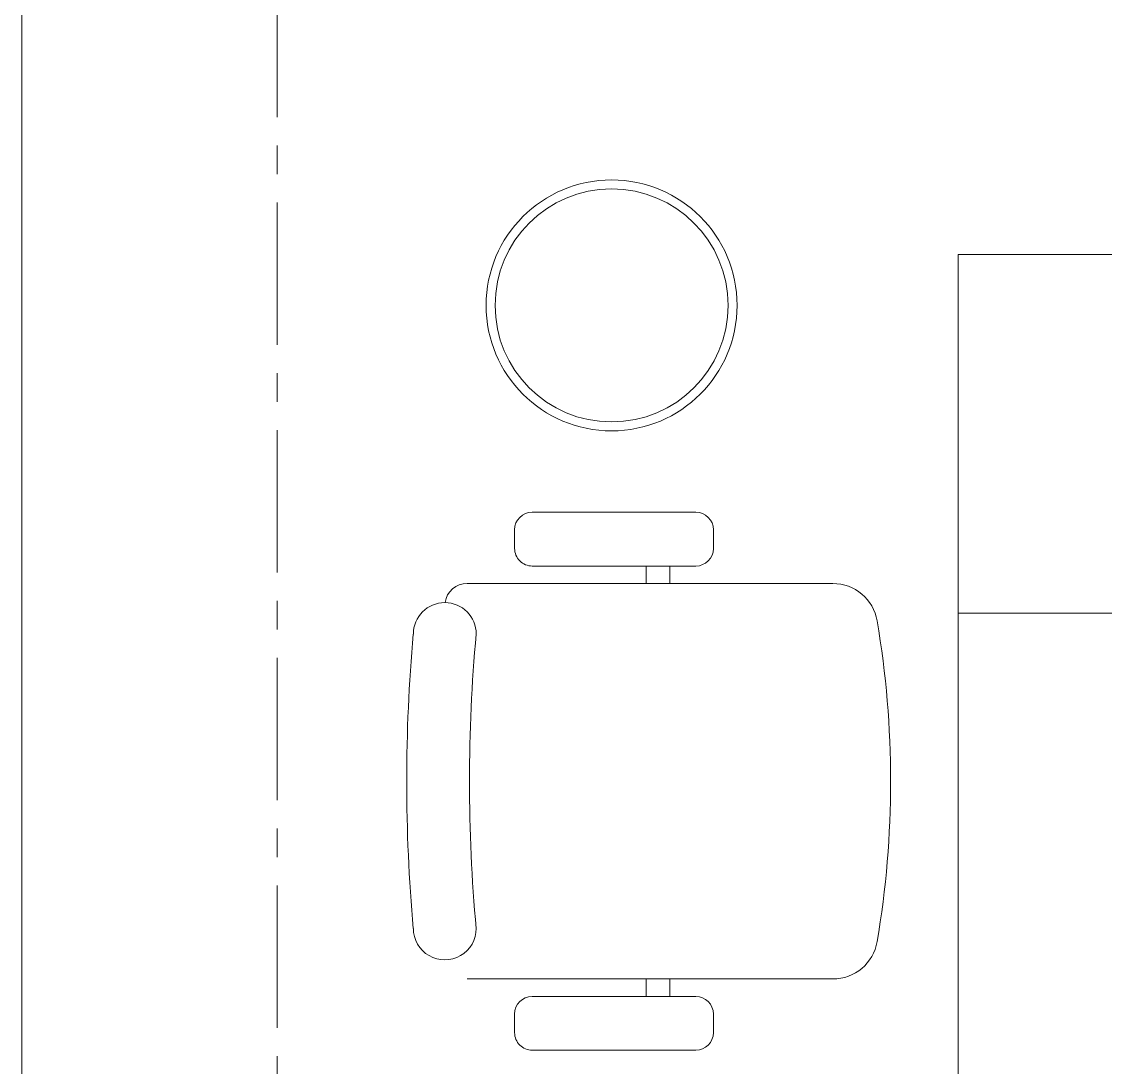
# Model space of a CAD drawing. Header units: millimetres. Extents: x 26027 to 581921, y 7230 to 233891.
# Drawn here: x 473314 to 474523, y 179424 to 180590 of the extents above; entities that cross this region are included whole.
import ezdxf

# ---------------------------------------------------------------- set-up
doc = ezdxf.new("R2010")
doc.units = ezdxf.units.MM
doc.header["$LTSCALE"] = 5
doc.linetypes.add('CENTER', pattern=[50.8, 31.75, -6.35, 6.35, -6.35])
doc.linetypes.add('HIDDEN', pattern=[9.525, 6.35, -3.175])
doc.layers.add('axes', color=9, linetype='Continuous')
for name, color, linetype, lineweight in [('Medical Equipment and Furniture', 163, 'Continuous', 0), ('NEW', 1, 'Continuous', 5), ('Walls', 32, 'Continuous', 5)]:
    doc.layers.add(name, color=color, linetype=linetype, lineweight=lineweight)

# ---------------------------------------------------------------- blocks, each defined once
blk = doc.blocks.new('GF21043-P')
at = {"color": 0}
for p, q in [((-0.8, 0.75), (-0.8, 0)), ((-0.8, 0), (0.8, 0))]:
    blk.add_line(p, q, dxfattribs=at)
at = {"color": 0, "linetype": 'HIDDEN'}
blk.add_line((-0.4, 0.6), (-0.4, 0), dxfattribs=at)
blk = doc.blocks.new('*X15')
at = {"color": 0}
for p, q in [((5, 3), (5, 3)), ((5, 3), (5, 3)), ((5, 3), (5, 3)), ((5, 3), (5, 3)), ((5, 3), (5, 3)), ((5, 3), (5, 3)), ((5, 3), (5, 3)), ((5, 3), (5, 3)), ((5, 3), (5, 3)), ((5, 3), (5, 3)), ((5, 3), (5, 3)), ((5, 3), (5, 3)), ((5, 3), (5, 3)), ((5, 3), (5, 3)), ((5, 3), (5, 3)), ((5, 3), (5, 3)), ((5, 3), (5, 3)), ((5, 3), (5, 3)), ((5, 3), (5, 3)), ((5, 3), (5, 3)), ((5, 3), (5, 3)), ((5, 3), (5, 3)), ((5, 3), (5, 3)), ((5, 3), (5, 3)), ((5, 3), (5, 3)), ((5, 3), (5, 3)), ((5, 3), (5, 3)), ((5, 3), (5, 3)), ((5, 3), (5, 3)), ((5, 3), (5, 3)), ((5, 3), (5, 3)), ((5, 3), (5, 3)), ((5, 3), (5, 3)), ((5, 3), (5, 3)), ((5, 3), (5, 3)), ((5, 3), (5, 3)), ((5, 3), (5, 3)), ((5, 3), (5, 3)), ((5, 3), (5, 3)), ((5, 3), (5, 3)), ((5, 3), (5, 3)), ((5, 3), (5, 3)), ((5, 3), (5, 3)), ((5, 3), (5, 3)), ((5, 3), (5, 3)), ((5, 3), (5, 3)), ((5, 3), (5, 3)), ((5, 3), (5, 3)), ((5, 3), (5, 3)), ((5, 3), (5, 3)), ((5, 3), (5, 3)), ((5, 3), (5, 3)), ((5, 3), (5, 3)), ((5, 3), (5, 3)), ((5, 3), (5, 3)), ((5, 3), (5, 3)), ((5, 3), (5, 3)), ((5, 3), (5, 3)), ((5, 3), (5, 3)), ((5, 3), (5, 3)), ((5, 3), (5, 3)), ((5, 3), (5, 3)), ((5, 3), (5, 3)), ((5, 3), (5, 3)), ((5, 3), (5, 3)), ((5, 3), (5, 3)), ((6, 3), (5, 3)), ((5, 3), (5, 3)), ((6, 3), (5, 3)), ((5, 3), (5, 3)), ((6, 3), (5, 3)), ((5, 3), (5, 3)), ((6, 3), (5, 3)), ((5, 3), (5, 3)), ((5, 3), (5, 3)), ((5, 3), (5, 3)), ((5, 3), (5, 3)), ((5, 3), (5, 3)), ((5, 3), (5, 3)), ((5, 3), (5, 3)), ((5, 3), (5, 3)), ((5, 3), (5, 3)), ((5, 3), (5, 3)), ((5, 3), (5, 3)), ((5, 3), (5, 3)), ((5, 3), (5, 3)), ((5, 3), (5, 3)), ((5, 3), (5, 3)), ((5, 3), (5, 3)), ((5, 3), (5, 3)), ((5, 3), (5, 3)), ((5, 3), (5, 3)), ((5, 3), (5, 3)), ((5, 3), (5, 3)), ((5, 3), (5, 3)), ((5, 3), (5, 3)), ((6, 3), (6, 3)), ((6, 3), (6, 3)), ((6, 3), (6, 3)), ((6, 3), (6, 3)), ((6, 3), (6, 3)), ((6, 3), (6, 3)), ((6, 3), (6, 3)), ((6, 3), (6, 3)), ((6, 3), (6, 3)), ((6, 3), (6, 3)), ((6, 3), (6, 3)), ((6, 3), (6, 3)), ((6, 3), (6, 3)), ((6, 3), (6, 3)), ((6, 3), (6, 3)), ((6, 3), (6, 3)), ((6, 3), (6, 3)), ((6, 3), (6, 3)), ((6, 3), (6, 3)), ((6, 3), (6, 3)), ((6, 3), (6, 3)), ((6, 3), (6, 3)), ((6, 3), (6, 3)), ((6, 3), (6, 3)), ((6, 3), (6, 3)), ((6, 3), (6, 3)), ((6, 3), (6, 3)), ((6, 3), (6, 3)), ((6, 3), (6, 3)), ((6, 3), (6, 3)), ((6, 3), (6, 3)), ((6, 3), (6, 3)), ((6, 3), (6, 3)), ((6, 3), (6, 3)), ((6, 3), (6, 3)), ((6, 3), (6, 3)), ((6, 3), (6, 3)), ((6, 3), (6, 3)), ((6, 3), (6, 3)), ((6, 3), (6, 3)), ((6, 3), (6, 3)), ((6, 3), (6, 3)), ((6, 3), (6, 3)), ((6, 3), (6, 3)), ((6, 3), (6, 3)), ((6, 3), (6, 3)), ((6, 3), (6, 3)), ((6, 3), (6, 3)), ((6, 3), (6, 3)), ((6, 3), (6, 3)), ((6, 3), (6, 3)), ((6, 3), (6, 3)), ((6, 3), (6, 3)), ((6, 3), (6, 3)), ((6, 3), (6, 3)), ((6, 3), (6, 3)), ((6, 3), (6, 3)), ((6, 3), (6, 3)), ((6, 3), (6, 3)), ((6, 3), (6, 3)), ((6, 3), (6, 3)), ((6, 3), (6, 3)), ((6, 3), (6, 3)), ((6, 3), (6, 3)), ((6, 3), (6, 3)), ((6, 3), (6, 3)), ((6, 3), (6, 3)), ((6, 3), (6, 3)), ((6, 3), (6, 3)), ((6, 3), (6, 3)), ((6, 3), (6, 3)), ((6, 3), (6, 3)), ((6, 3), (6, 3)), ((6, 3), (6, 3)), ((6, 3), (6, 3)), ((6, 3), (6, 3)), ((6, 3), (6, 3)), ((6, 3), (6, 3)), ((6, 3), (6, 3)), ((6, 3), (6, 3)), ((6, 3), (6, 3)), ((6, 3), (6, 3)), ((6, 3), (6, 3)), ((6, 3), (6, 3)), ((6, 3), (6, 3)), ((6, 3), (6, 3)), ((6, 3), (6, 3)), ((6, 3), (6, 3)), ((6, 3), (6, 3)), ((6, 3), (6, 3)), ((6, 3), (6, 3)), ((6, 3), (6, 3)), ((6, 3), (6, 3)), ((6, 3), (6, 3)), ((6, 3), (6, 3)), ((6, 3), (6, 3)), ((6, 3), (6, 3)), ((6, 3), (6, 3)), ((6, 3), (6, 3)), ((6, 3), (6, 3)), ((6, 3), (6, 3)), ((6, 3), (6, 3)), ((6, 3), (6, 3)), ((6, 3), (6, 3)), ((6, 3), (6, 3)), ((6, 3), (6, 3)), ((6, 3), (6, 3)), ((6, 3), (6, 3)), ((6, 3), (6, 3)), ((6, 3), (6, 3)), ((6, 3), (6, 3)), ((6, 3), (6, 3)), ((6, 3), (6, 3)), ((6, 3), (6, 3)), ((6, 3), (6, 3)), ((6, 3), (6, 3)), ((6, 3), (6, 3)), ((6, 3), (6, 3)), ((6, 3), (6, 3)), ((6, 3), (6, 3)), ((6, 3), (6, 3)), ((6, 3), (6, 3)), ((6, 3), (6, 3)), ((6, 3), (6, 3)), ((6, 3), (6, 3)), ((6, 3), (6, 3)), ((6, 3), (6, 3)), ((6, 3), (6, 3)), ((6, 3), (6, 3)), ((6, 3), (6, 3)), ((6, 3), (6, 3)), ((6, 3), (6, 3)), ((6, 3), (6, 3)), ((6, 3), (6, 3)), ((6, 3), (6, 3)), ((6, 3), (6, 3)), ((6, 3), (6, 3)), ((6, 3), (6, 3)), ((6, 3), (6, 3)), ((6, 3), (6, 3)), ((6, 3), (6, 3)), ((6, 3), (6, 3)), ((6, 3), (6, 3)), ((6, 3), (6, 3)), ((6, 3), (6, 3)), ((6, 3), (6, 3)), ((6, 3), (6, 3)), ((6, 3), (6, 3)), ((6, 3), (6, 3)), ((6, 3), (6, 3)), ((6, 3), (6, 3)), ((6, 3), (6, 3)), ((6, 3), (6, 3)), ((6, 3), (6, 3)), ((6, 3), (6, 3)), ((6, 3), (6, 3)), ((6, 3), (6, 3)), ((6, 3), (6, 3)), ((6, 3), (6, 3)), ((6, 3), (6, 3)), ((6, 3), (6, 3)), ((6, 3), (6, 3)), ((6, 3), (6, 3)), ((6, 3), (6, 3)), ((6, 3), (6, 3)), ((6, 3), (6, 3)), ((6, 3), (6, 3)), ((6, 3), (6, 3)), ((6, 3), (6, 3)), ((6, 3), (6, 3)), ((6, 3), (6, 3)), ((6, 3), (6, 3)), ((6, 3), (6, 3)), ((6, 3), (6, 3)), ((6, 3), (6, 3)), ((6, 3), (6, 3)), ((6, 3), (6, 3)), ((6, 3), (6, 3)), ((6, 3), (6, 3)), ((6, 3), (6, 3)), ((6, 3), (6, 3)), ((6, 3), (6, 3)), ((6, 3), (6, 3)), ((6, 3), (6, 3)), ((6, 3), (6, 3)), ((6, 3), (6, 3)), ((6, 3), (6, 3)), ((6, 3), (6, 3)), ((6, 3), (6, 3)), ((6, 3), (6, 3)), ((6, 3), (6, 3)), ((6, 3), (6, 3)), ((6, 3), (6, 3)), ((6, 3), (6, 3)), ((6, 3), (6, 3)), ((6, 3), (6, 3)), ((6, 3), (6, 3)), ((6, 3), (6, 3)), ((6, 3), (6, 3)), ((6, 3), (6, 3)), ((6, 3), (6, 3)), ((6, 3), (6, 3)), ((6, 3), (6, 3)), ((6, 3), (6, 3)), ((6, 3), (5, 3)), ((6, 3), (5, 3)), ((6, 3), (5, 3)), ((6, 3), (5, 3)), ((6, 3), (5, 3)), ((6, 3), (6, 3)), ((6, 3), (6, 3)), ((6, 3), (6, 3)), ((6, 3), (6, 3)), ((6, 3), (6, 3)), ((6, 3), (6, 3)), ((6, 3), (6, 3)), ((6, 3), (6, 3)), ((6, 3), (6, 3)), ((6, 3), (6, 3)), ((6, 3), (6, 3)), ((6, 3), (6, 3)), ((6, 3), (6, 3)), ((6, 3), (6, 3)), ((6, 3), (6, 3)), ((6, 3), (6, 3)), ((6, 3), (6, 3)), ((6, 3), (6, 3)), ((6, 3), (6, 3)), ((6, 3), (6, 3)), ((6, 3), (6, 3)), ((6, 3), (6, 3)), ((6, 3), (6, 3)), ((6, 3), (6, 3)), ((6, 3), (6, 3)), ((6, 3), (6, 3)), ((6, 3), (6, 3)), ((6, 3), (6, 3)), ((6, 3), (6, 3)), ((6, 3), (6, 3)), ((6, 3), (6, 3)), ((6, 3), (6, 3)), ((6, 3), (6, 3)), ((6, 3), (6, 3)), ((6, 3), (6, 3)), ((6, 3), (6, 3)), ((6, 3), (6, 3)), ((6, 3), (6, 3)), ((6, 3), (6, 3)), ((6, 3), (6, 3)), ((6, 3), (6, 3)), ((6, 3), (6, 3)), ((6, 3), (6, 3)), ((6, 3), (6, 3)), ((6, 3), (6, 3)), ((6, 3), (6, 3)), ((6, 3), (6, 3)), ((6, 3), (6, 3)), ((6, 3), (6, 3)), ((6, 3), (6, 3)), ((6, 3), (6, 3)), ((6, 3), (6, 3)), ((6, 3), (6, 3)), ((6, 3), (6, 3)), ((6, 3), (6, 3)), ((6, 3), (6, 3)), ((6, 3), (6, 3)), ((6, 3), (6, 3)), ((6, 3), (6, 3)), ((6, 3), (6, 3)), ((6, 3), (6, 3)), ((6, 3), (6, 3)), ((6, 3), (6, 3)), ((6, 3), (6, 3)), ((6, 3), (6, 3)), ((6, 3), (6, 3)), ((6, 3), (6, 3)), ((6, 3), (6, 3)), ((6, 3), (6, 3)), ((6, 3), (6, 3)), ((6, 3), (6, 3)), ((6, 3), (6, 3)), ((6, 3), (6, 3)), ((6, 3), (6, 3)), ((6, 3), (6, 3)), ((6, 3), (6, 3)), ((6, 3), (6, 3)), ((6, 3), (6, 3)), ((6, 3), (6, 3)), ((6, 3), (6, 3)), ((6, 3), (6, 3)), ((6, 3), (6, 3)), ((6, 3), (6, 3)), ((6, 3), (6, 3)), ((6, 3), (6, 3)), ((6, 3), (6, 3)), ((6, 3), (6, 3)), ((6, 3), (6, 3)), ((6, 3), (6, 3)), ((6, 3), (6, 3)), ((6, 3), (6, 3)), ((6, 3), (6, 3)), ((6, 3), (6, 3)), ((6, 3), (6, 3)), ((6, 3), (6, 3)), ((6, 3), (6, 3)), ((6, 3), (6, 3)), ((6, 3), (6, 3)), ((6, 3), (6, 3)), ((6, 3), (6, 3)), ((6, 3), (6, 3)), ((6, 3), (6, 3)), ((6, 3), (6, 3)), ((6, 3), (6, 3)), ((6, 3), (6, 3)), ((6, 3), (6, 3)), ((6, 3), (6, 3)), ((6, 3), (6, 3)), ((6, 3), (6, 3)), ((6, 3), (6, 3)), ((6, 3), (6, 3)), ((6, 3), (6, 3)), ((6, 3), (6, 3)), ((6, 3), (6, 3)), ((6, 3), (6, 3)), ((6, 3), (6, 3)), ((6, 3), (6, 3)), ((6, 3), (6, 3)), ((6, 3), (6, 3)), ((6, 3), (6, 3)), ((6, 3), (6, 3)), ((6, 3), (6, 3)), ((6, 3), (6, 3)), ((6, 3), (6, 3)), ((6, 3), (6, 3)), ((6, 3), (6, 3)), ((6, 3), (6, 3)), ((6, 3), (6, 3)), ((6, 3), (6, 3)), ((6, 3), (6, 3)), ((6, 3), (6, 3)), ((6, 3), (6, 3)), ((6, 3), (6, 3)), ((6, 3), (6, 3)), ((6, 3), (6, 3)), ((6, 3), (6, 3)), ((6, 3), (6, 3)), ((6, 3), (6, 3)), ((6, 3), (6, 3)), ((6, 3), (6, 3)), ((6, 3), (6, 3)), ((6, 3), (6, 3)), ((6, 3), (6, 3)), ((6, 3), (6, 3)), ((6, 3), (6, 3)), ((6, 3), (6, 3)), ((6, 3), (6, 3)), ((6, 3), (6, 3)), ((6, 3), (6, 3)), ((6, 3), (6, 3)), ((6, 3), (6, 3)), ((6, 3), (6, 3)), ((6, 3), (6, 3)), ((6, 3), (6, 3)), ((6, 3), (6, 3)), ((6, 3), (6, 3)), ((6, 3), (6, 3)), ((6, 3), (6, 3)), ((6, 3), (6, 3)), ((6, 3), (6, 3)), ((6, 3), (6, 3)), ((6, 3), (6, 3)), ((6, 3), (6, 3)), ((6, 3), (6, 3)), ((6, 3), (6, 3)), ((6, 3), (6, 3)), ((6, 3), (6, 3)), ((6, 3), (6, 3)), ((6, 3), (6, 3)), ((6, 3), (6, 3)), ((6, 3), (6, 3)), ((6, 3), (6, 3)), ((6, 3), (6, 3)), ((6, 3), (6, 3)), ((6, 3), (6, 3)), ((6, 3), (6, 3)), ((6, 3), (6, 3)), ((6, 3), (6, 3)), ((6, 3), (6, 3)), ((6, 3), (6, 3)), ((6, 3), (6, 3)), ((6, 3), (6, 3)), ((6, 3), (6, 3)), ((6, 3), (6, 3)), ((6, 3), (6, 3)), ((6, 3), (6, 3)), ((6, 3), (6, 3)), ((6, 3), (6, 3)), ((6, 3), (6, 3)), ((6, 3), (6, 3)), ((6, 3), (6, 3)), ((6, 3), (6, 3)), ((6, 3), (6, 3)), ((6, 3), (6, 3)), ((6, 3), (6, 3)), ((6, 3), (6, 3)), ((6, 3), (6, 3)), ((6, 3), (6, 3)), ((6, 3), (6, 3)), ((6, 3), (6, 3)), ((6, 3), (6, 3)), ((6, 3), (6, 3)), ((6, 3), (6, 3)), ((6, 3), (6, 3)), ((6, 3), (6, 3)), ((6, 3), (6, 3)), ((6, 3), (6, 3)), ((6, 3), (6, 3)), ((6, 3), (6, 3)), ((6, 3), (6, 3)), ((6, 3), (6, 3)), ((6, 3), (6, 3)), ((6, 3), (6, 3)), ((6, 3), (6, 3)), ((6, 3), (6, 3)), ((6, 3), (6, 3)), ((6, 3), (6, 3)), ((6, 3), (6, 3)), ((6, 3), (6, 3)), ((6, 3), (6, 3)), ((6, 3), (6, 3)), ((6, 3), (6, 3)), ((6, 3), (6, 3)), ((6, 3), (6, 3)), ((6, 3), (6, 3)), ((6, 3), (6, 3)), ((6, 3), (6, 3)), ((6, 3), (6, 3)), ((6, 3), (6, 3)), ((6, 3), (6, 3)), ((6, 3), (6, 3)), ((6, 3), (6, 3)), ((6, 3), (6, 3)), ((6, 3), (6, 3)), ((6, 3), (6, 3)), ((6, 3), (6, 3)), ((6, 3), (6, 3)), ((6, 3), (6, 3)), ((6, 3), (6, 3)), ((6, 3), (6, 3)), ((6, 3), (6, 3)), ((6, 3), (6, 3)), ((6, 3), (6, 3)), ((6, 3), (6, 3)), ((6, 3), (6, 3)), ((6, 3), (6, 3)), ((6, 3), (6, 3)), ((6, 3), (6, 3)), ((6, 3), (6, 3)), ((6, 3), (6, 3)), ((6, 3), (6, 3)), ((6, 3), (6, 3)), ((6, 3), (6, 3)), ((6, 3), (6, 3)), ((6, 3), (6, 3)), ((6, 3), (6, 3)), ((6, 3), (6, 3)), ((6, 3), (6, 3)), ((6, 3), (6, 3)), ((6, 3), (6, 3)), ((6, 3), (6, 3)), ((6, 3), (6, 3)), ((6, 3), (6, 3)), ((6, 3), (6, 3)), ((6, 3), (6, 3)), ((6, 3), (6, 3)), ((6, 3), (6, 3)), ((6, 3), (6, 3)), ((6, 3), (6, 3)), ((6, 3), (6, 3)), ((6, 3), (6, 3)), ((6, 3), (6, 3)), ((6, 3), (6, 3)), ((6, 3), (6, 3)), ((6, 3), (6, 3)), ((6, 3), (6, 3)), ((6, 3), (6, 3)), ((6, 3), (6, 3)), ((6, 3), (6, 3)), ((6, 3), (6, 3)), ((6, 3), (6, 3)), ((6, 3), (6, 3)), ((6, 3), (6, 3)), ((6, 3), (6, 3)), ((6, 3), (6, 3)), ((6, 3), (6, 3)), ((6, 3), (6, 3)), ((6, 3), (6, 3)), ((6, 3), (6, 3)), ((6, 3), (6, 3)), ((6, 3), (6, 3)), ((6, 3), (6, 3)), ((6, 3), (6, 3)), ((6, 3), (6, 3)), ((6, 3), (6, 3)), ((6, 3), (6, 3)), ((6, 3), (6, 3)), ((6, 3), (6, 3)), ((6, 3), (6, 3)), ((6, 3), (6, 3)), ((6, 3), (6, 3)), ((6, 3), (6, 3)), ((6, 3), (6, 3)), ((6, 3), (6, 3)), ((6, 3), (6, 3)), ((6, 3), (6, 3)), ((6, 3), (6, 3)), ((6, 3), (6, 3)), ((6, 3), (6, 3)), ((6, 3), (6, 3)), ((6, 3), (6, 3)), ((6, 3), (6, 3)), ((6, 3), (6, 3)), ((6, 3), (6, 3)), ((6, 3), (6, 3)), ((6, 3), (6, 3)), ((6, 3), (6, 3))]:
    blk.add_line(p, q, dxfattribs=at)
blk = doc.blocks.new('*X16')
at = {"color": 0}
for p, q in [((13, 1), (13, 1)), ((13, 1), (13, 1)), ((13, 1), (13, 1)), ((13, 1), (13, 1)), ((13, 1), (13, 1)), ((13, 1), (13, 1)), ((13, 1), (13, 1)), ((13, 1), (13, 1)), ((13, 1), (13, 1)), ((13, 1), (13, 1)), ((13, 1), (13, 1)), ((13, 1), (13, 1)), ((13, 1), (13, 1)), ((13, 1), (13, 1)), ((13, 1), (13, 1)), ((13, 1), (14, 1)), ((13, 1), (14, 1)), ((13, 1), (14, 1)), ((13, 1), (13, 1)), ((13, 1), (13, 1)), ((13, 1), (13, 1)), ((13, 1), (13, 1)), ((13, 1), (13, 1)), ((13, 1), (13, 1)), ((13, 1), (13, 1)), ((13, 1), (13, 1)), ((13, 1), (13, 1)), ((13, 1), (13, 1)), ((13, 1), (13, 1)), ((13, 1), (13, 1)), ((13, 1), (13, 1)), ((13, 1), (13, 1)), ((13, 1), (13, 1)), ((13, 1), (13, 1)), ((13, 1), (13, 1)), ((13, 1), (13, 1)), ((13, 1), (13, 1)), ((13, 1), (13, 1)), ((13, 1), (13, 1)), ((13, 1), (13, 1)), ((13, 1), (13, 1)), ((13, 1), (13, 1)), ((13, 1), (13, 1)), ((13, 1), (13, 1)), ((13, 1), (13, 1)), ((13, 1), (13, 1)), ((13, 1), (13, 1)), ((13, 1), (13, 1)), ((13, 1), (13, 1)), ((13, 1), (13, 1)), ((13, 1), (13, 1)), ((13, 1), (13, 1)), ((13, 1), (13, 1)), ((13, 1), (13, 1)), ((13, 1), (13, 1)), ((13, 1), (13, 1)), ((13, 1), (13, 1)), ((13, 1), (13, 1)), ((13, 1), (13, 1)), ((13, 1), (13, 1)), ((13, 1), (13, 1)), ((13, 1), (13, 1)), ((13, 1), (13, 1)), ((13, 1), (13, 1)), ((13, 1), (13, 1)), ((13, 1), (13, 1)), ((13, 1), (13, 1)), ((13, 1), (13, 1)), ((13, 1), (13, 1)), ((13, 1), (13, 1)), ((13, 1), (13, 1)), ((13, 1), (13, 1)), ((13, 1), (13, 1)), ((13, 1), (13, 1)), ((13, 1), (13, 1)), ((13, 1), (13, 1)), ((13, 1), (13, 1)), ((13, 1), (13, 1)), ((13, 1), (13, 1)), ((13, 1), (13, 1)), ((13, 1), (13, 1)), ((13, 1), (13, 1)), ((13, 1), (13, 1)), ((13, 1), (13, 1)), ((13, 1), (13, 1)), ((13, 1), (13, 1)), ((13, 1), (13, 1)), ((13, 1), (13, 1)), ((13, 1), (13, 1)), ((13, 1), (13, 1)), ((13, 1), (13, 1)), ((13, 1), (13, 1)), ((13, 1), (13, 1)), ((13, 1), (13, 1)), ((13, 1), (13, 1)), ((13, 1), (13, 1)), ((13, 1), (13, 1)), ((13, 1), (13, 1)), ((13, 1), (13, 1)), ((13, 1), (13, 1)), ((13, 1), (13, 1)), ((13, 1), (13, 1)), ((13, 1), (13, 1)), ((13, 1), (13, 1)), ((13, 1), (13, 1)), ((13, 1), (13, 1)), ((13, 1), (13, 1)), ((13, 1), (13, 1)), ((13, 1), (13, 1)), ((13, 1), (13, 1)), ((13, 1), (13, 1)), ((13, 1), (13, 1)), ((13, 1), (13, 1)), ((13, 1), (13, 1)), ((13, 1), (13, 1)), ((13, 1), (13, 1)), ((13, 1), (13, 1)), ((13, 1), (13, 1)), ((13, 1), (13, 1)), ((13, 1), (13, 1)), ((13, 1), (13, 1)), ((13, 1), (13, 1)), ((13, 1), (13, 1)), ((13, 1), (14, 1)), ((13, 0), (13, 0)), ((13, 0), (13, 0)), ((13, 0), (13, 0)), ((13, 0), (13, 0)), ((13, 0), (13, 0)), ((13, 0), (13, 0)), ((13, 0), (13, 0)), ((13, 0), (13, 0)), ((13, 0), (13, 0)), ((13, 0), (13, 0)), ((13, 0), (13, 0)), ((13, 0), (13, 0)), ((13, 0), (13, 0)), ((13, 0), (13, 0)), ((13, 0), (13, 0)), ((13, 0), (13, 0)), ((13, 0), (13, 0)), ((13, 0), (13, 0)), ((13, 0), (13, 0)), ((13, 0), (13, 0)), ((13, 0), (13, 0)), ((13, 0), (13, 0)), ((13, 0), (13, 0)), ((13, 0), (13, 0)), ((13, 0), (13, 0)), ((13, 0), (13, 0)), ((13, 0), (13, 0)), ((13, 0), (13, 0)), ((13, 0), (13, 0)), ((13, 0), (13, 0)), ((13, 0), (13, 0)), ((13, 0), (13, 0)), ((13, 0), (13, 0)), ((13, 0), (13, 0)), ((13, 0), (13, 0)), ((13, 0), (13, 0)), ((13, 0), (13, 0)), ((13, 0), (13, 0)), ((13, 0), (13, 0)), ((13, 0), (13, 0)), ((13, 0), (13, 0)), ((13, 0), (13, 0)), ((13, 0), (13, 0)), ((13, 0), (13, 0)), ((13, 0), (13, 0)), ((13, 0), (13, 0)), ((13, 0), (13, 0)), ((13, 0), (13, 0)), ((13, 0), (14, 0)), ((13, 0), (14, 0)), ((13, 0), (13, 0)), ((13, 0), (14, 0)), ((14, 1), (14, 1)), ((14, 1), (14, 1)), ((14, 1), (14, 1)), ((14, 1), (14, 1)), ((14, 1), (14, 1)), ((14, 1), (14, 1)), ((14, 1), (14, 1)), ((14, 1), (14, 1)), ((14, 1), (14, 1)), ((14, 1), (14, 1)), ((14, 1), (14, 1)), ((14, 1), (14, 1)), ((14, 1), (14, 1)), ((14, 1), (14, 1)), ((14, 1), (14, 1)), ((14, 1), (14, 1)), ((14, 1), (14, 1)), ((14, 1), (14, 1)), ((14, 1), (14, 1)), ((14, 1), (14, 1)), ((14, 1), (14, 1)), ((14, 1), (14, 1)), ((14, 1), (14, 1)), ((14, 1), (14, 1)), ((14, 1), (14, 1)), ((14, 1), (14, 1)), ((14, 1), (14, 1)), ((14, 1), (14, 1)), ((14, 1), (14, 1)), ((14, 1), (14, 1)), ((14, 1), (14, 1)), ((14, 1), (14, 1)), ((14, 1), (14, 1)), ((14, 1), (14, 1)), ((14, 1), (14, 1)), ((14, 1), (14, 1)), ((14, 1), (14, 1)), ((14, 1), (14, 1)), ((14, 1), (14, 1)), ((14, 1), (14, 1)), ((14, 1), (14, 1)), ((14, 1), (14, 1)), ((14, 1), (14, 1)), ((14, 1), (14, 1)), ((14, 1), (14, 1)), ((14, 1), (14, 1)), ((14, 1), (14, 1)), ((14, 1), (14, 1)), ((14, 1), (14, 1)), ((14, 1), (14, 1)), ((14, 1), (14, 1)), ((14, 1), (14, 1)), ((14, 1), (14, 1)), ((14, 1), (14, 1)), ((14, 1), (14, 1)), ((14, 1), (14, 1)), ((14, 1), (14, 1)), ((14, 1), (14, 1)), ((14, 1), (14, 1)), ((14, 1), (14, 1)), ((14, 1), (14, 1)), ((14, 1), (14, 1)), ((14, 1), (14, 1)), ((14, 1), (14, 1)), ((14, 1), (14, 1)), ((14, 1), (14, 1)), ((14, 1), (14, 1)), ((14, 1), (14, 1)), ((14, 1), (14, 1)), ((14, 1), (14, 1)), ((14, 1), (14, 1)), ((14, 1), (14, 1)), ((14, 1), (14, 1)), ((14, 1), (14, 1)), ((14, 1), (14, 1)), ((14, 1), (14, 1)), ((14, 1), (14, 1)), ((14, 1), (14, 1)), ((14, 1), (14, 1)), ((14, 1), (14, 1)), ((14, 1), (14, 1)), ((14, 1), (14, 1)), ((14, 1), (14, 1)), ((14, 1), (14, 1)), ((14, 1), (14, 1)), ((14, 1), (14, 1)), ((14, 1), (14, 1)), ((14, 1), (14, 1)), ((14, 1), (14, 1)), ((14, 1), (14, 1)), ((14, 1), (14, 1)), ((14, 1), (14, 1)), ((14, 1), (14, 1)), ((14, 1), (14, 1)), ((14, 0), (14, 0)), ((14, 0), (14, 0)), ((14, 0), (14, 0)), ((14, 0), (14, 0)), ((14, 0), (14, 0)), ((14, 0), (14, 0)), ((14, 0), (14, 0)), ((14, 0), (14, 0)), ((14, 0), (14, 0)), ((14, 0), (14, 0)), ((14, 0), (14, 0)), ((14, 0), (14, 0)), ((14, 0), (14, 0)), ((14, 0), (14, 0)), ((14, 0), (14, 0)), ((14, 0), (14, 0)), ((14, 0), (14, 0)), ((14, 0), (14, 0)), ((14, 0), (14, 0)), ((14, 0), (14, 0)), ((14, 0), (14, 0)), ((14, 0), (14, 0)), ((14, 0), (14, 0)), ((14, 0), (14, 0)), ((14, 0), (14, 0)), ((14, 0), (14, 0)), ((14, 0), (14, 0)), ((14, 0), (14, 0)), ((14, 0), (14, 0)), ((14, 0), (14, 0)), ((14, 0), (14, 0)), ((14, 0), (14, 0)), ((14, 0), (14, 0)), ((14, 0), (14, 0)), ((14, 0), (14, 0)), ((14, 0), (14, 0)), ((14, 0), (14, 0)), ((14, 0), (14, 0)), ((14, 0), (14, 0)), ((14, 0), (14, 0)), ((14, 0), (14, 0)), ((14, 0), (14, 0)), ((14, 0), (14, 0)), ((14, 0), (14, 0)), ((14, 0), (14, 0)), ((14, 0), (14, 0)), ((14, 0), (14, 0)), ((14, 0), (14, 0)), ((13, 0), (13, 0)), ((13, 0), (14, 0)), ((13, 0), (13, 0)), ((13, 0), (14, 0)), ((13, 0), (13, 0)), ((13, 0), (14, 0)), ((13, 0), (13, 0)), ((13, 0), (13, 0)), ((13, 0), (13, 0)), ((13, 0), (13, 0)), ((13, 0), (14, 0)), ((13, 0), (13, 0)), ((13, 0), (14, 0)), ((13, 0), (13, 0)), ((13, 0), (14, 0)), ((13, 0), (13, 0)), ((13, 0), (14, 0)), ((13, 0), (13, 0)), ((13, 0), (14, 0)), ((13, 0), (13, 0)), ((13, 0), (14, 0)), ((13, 0), (13, 0)), ((13, 0), (14, 0)), ((13, 0), (13, 0)), ((13, 0), (13, 0)), ((13, 0), (13, 0)), ((13, 0), (14, 0)), ((13, 0), (13, 0)), ((13, 0), (14, 0)), ((13, 0), (13, 0)), ((13, 0), (14, 0)), ((13, 0), (13, 0)), ((13, 0), (14, 0)), ((13, 0), (13, 0)), ((13, 0), (13, 0)), ((13, 0), (13, 0)), ((13, 0), (13, 0)), ((13, 0), (13, 0)), ((13, 0), (13, 0)), ((13, 0), (13, 0)), ((13, 0), (13, 0)), ((13, 0), (13, 0)), ((13, 0), (13, 0)), ((13, 0), (13, 0)), ((13, 0), (13, 0)), ((13, 0), (13, 0)), ((13, 0), (13, 0)), ((13, 0), (13, 0)), ((13, 0), (13, 0)), ((13, 0), (13, 0)), ((13, 0), (13, 0)), ((13, 0), (13, 0)), ((13, 0), (13, 0)), ((13, 0), (13, 0)), ((13, 0), (13, 0)), ((13, 0), (13, 0)), ((13, 0), (13, 0)), ((13, 0), (13, 0)), ((13, 0), (13, 0)), ((13, 0), (13, 0)), ((13, 0), (13, 0)), ((13, 0), (13, 0)), ((13, 0), (13, 0)), ((13, 0), (13, 0)), ((13, -1), (13, -1)), ((13, -1), (13, -1)), ((13, -1), (13, -1)), ((13, -1), (13, -1)), ((13, -1), (13, -1)), ((13, -1), (14, -1)), ((13, -1), (13, -1)), ((14, 0), (14, 0)), ((14, 0), (14, 0)), ((14, 0), (14, 0)), ((14, 0), (14, 0)), ((14, 0), (14, 0)), ((14, 0), (14, 0)), ((14, 0), (14, 0)), ((14, 0), (14, 0)), ((14, 0), (14, 0)), ((14, 0), (14, 0)), ((14, 0), (14, 0)), ((14, 0), (14, 0)), ((14, 0), (14, 0)), ((14, 0), (14, 0)), ((14, 0), (14, 0)), ((13, 0), (14, 0)), ((14, 0), (14, 0)), ((14, 0), (14, 0)), ((14, 0), (14, 0)), ((14, 0), (14, 0)), ((14, 0), (14, 0)), ((14, 0), (14, 0)), ((14, 0), (14, 0)), ((14, 0), (14, 0)), ((14, 0), (14, 0)), ((14, 0), (14, 0)), ((14, 0), (14, 0)), ((14, 0), (14, 0)), ((14, 0), (14, 0)), ((14, 0), (14, 0)), ((14, 0), (14, 0)), ((14, 0), (14, 0)), ((14, 0), (14, 0)), ((14, 0), (14, 0)), ((14, 0), (14, 0)), ((14, 0), (14, 0)), ((14, 0), (14, 0)), ((14, 0), (14, 0)), ((14, 0), (14, 0)), ((14, 0), (14, 0)), ((14, 0), (14, 0)), ((14, 0), (14, 0)), ((14, 0), (14, 0)), ((14, 0), (14, 0)), ((14, 0), (14, 0)), ((14, 0), (14, 0)), ((14, 0), (14, 0)), ((14, 0), (14, 0)), ((14, 0), (14, 0)), ((14, 0), (14, 0)), ((14, -1), (14, -1)), ((14, -1), (14, -1)), ((14, -1), (14, -1)), ((14, -1), (14, -1)), ((14, -1), (14, -1))]:
    blk.add_line(p, q, dxfattribs=at)
blk = doc.blocks.new('GF21018-P')
at = {"color": 0}
for p, q in [((-0.2207, 0.4756), (-0.2207, 0.0675)), ((0.2205, 0.4756), (0.2205, 0.0675)), ((-0.2806, 0.3422), (-0.2598, 0.3422)), ((0.2596, 0.3422), (0.2804, 0.3422)), ((-0.3002, 0.3226), (-0.3002, 0.14)), ((-0.2402, 0.3226), (-0.2402, 0.14)), ((0.24, 0.3226), (0.24, 0.14)), ((0.3, 0.3226), (0.3, 0.14)), ((-0.2402, 0.2937), (-0.2207, 0.2937)), ((0.2205, 0.2937), (0.24, 0.2937)), ((-0.2402, 0.2671), (-0.2207, 0.2671)), ((0.2205, 0.2671), (0.24, 0.2671)), ((-0.2806, 0.1204), (-0.2598, 0.1204)), ((0.2596, 0.1204), (0.2804, 0.1204))]:
    blk.add_line(p, q, dxfattribs=at)
for points in [[(0.24, 0.2937), (0.24, 0.2937), (0.24, 0.2937), (0.24, 0.2937), (0.24, 0.2937), (0.24, 0.2937), (0.24, 0.2937), (0.24, 0.2937), (0.24, 0.2937), (0.24, 0.2937), (0.24, 0.2937), (0.24, 0.2937), (0.24, 0.2937), (0.24, 0.2937), (0.24, 0.2937), (0.24, 0.2937), (0.24, 0.2937), (0.24, 0.2937), (0.24, 0.2937), (0.24, 0.2937), (0.24, 0.2937), (0.24, 0.2937), (0.24, 0.2937), (0.24, 0.2937), (0.24, 0.2937), (0.24, 0.2937), (0.24, 0.2937), (0.24, 0.2937), (0.24, 0.2937), (0.24, 0.2937), (0.24, 0.2937), (0.24, 0.2937), (0.24, 0.2937), (0.24, 0.2937), (0.24, 0.2937), (0.24, 0.2937), (0.24, 0.2937), (0.24, 0.2937), (0.24, 0.2937), (0.24, 0.2937), (0.24, 0.2937), (0.24, 0.2937), (0.24, 0.2937), (0.24, 0.2937), (0.24, 0.2937), (0.24, 0.2937), (0.24, 0.2937), (0.24, 0.2937), (0.24, 0.2937), (0.24, 0.2937), (0.24, 0.2937), (0.24, 0.2937), (0.24, 0.2937), (0.24, 0.2937), (0.24, 0.2937), (0.24, 0.2937), (0.24, 0.2937), (0.24, 0.2937), (0.24, 0.2937), (0.24, 0.2937), (0.24, 0.2937), (0.24, 0.2937), (0.24, 0.2937), (0.24, 0.2937), (0.24, 0.2937), (0.24, 0.2937), (0.24, 0.2937), (0.24, 0.2937), (0.24, 0.2937), (0.24, 0.2937), (0.24, 0.2937), (0.24, 0.2937), (0.24, 0.2937), (0.24, 0.2937), (0.24, 0.2937), (0.24, 0.2937), (0.24, 0.2937), (0.24, 0.2937), (0.24, 0.2937), (0.24, 0.2937), (0.24, 0.2937), (0.24, 0.2937), (0.24, 0.2937), (0.24, 0.2937), (0.24, 0.2937), (0.24, 0.2937), (0.24, 0.2937), (0.24, 0.2937), (0.24, 0.2937), (0.24, 0.2937), (0.24, 0.2937), (0.24, 0.2937), (0.24, 0.2937), (0.24, 0.2937), (0.24, 0.2937), (0.24, 0.2937), (0.24, 0.2937), (0.24, 0.2937), (0.24, 0.2937), (0.24, 0.2937), (0.24, 0.2937), (0.24, 0.2937), (0.24, 0.2937), (0.24, 0.2937), (0.24, 0.2937), (0.24, 0.2937), (0.24, 0.2937), (0.24, 0.2937), (0.24, 0.2937), (0.24, 0.2937), (0.24, 0.2937), (0.24, 0.2937), (0.24, 0.2937), (0.24, 0.2937), (0.24, 0.2937), (0.24, 0.2937), (0.24, 0.2937), (0.24, 0.2937), (0.24, 0.2937), (0.24, 0.2937), (0.24, 0.2937), (0.24, 0.2937), (0.24, 0.2937), (0.24, 0.2937), (0.24, 0.2937), (0.24, 0.2937), (0.24, 0.2937), (0.24, 0.2937), (0.24, 0.2937), (0.24, 0.2937), (0.24, 0.2937), (0.24, 0.2937), (0.24, 0.2937), (0.24, 0.2937), (0.24, 0.2937), (0.24, 0.2937), (0.24, 0.2937), (0.24, 0.2937), (0.24, 0.2937), (0.24, 0.2937), (0.24, 0.2937), (0.24, 0.2937), (0.24, 0.2937), (0.24, 0.2937), (0.24, 0.2937), (0.24, 0.2937), (0.24, 0.2937), (0.24, 0.2937), (0.24, 0.2937), (0.24, 0.2937), (0.24, 0.2937), (0.24, 0.2937), (0.24, 0.2937), (0.24, 0.2937), (0.24, 0.2937), (0.24, 0.2937), (0.24, 0.2937), (0.24, 0.2937), (0.24, 0.2937), (0.24, 0.2937), (0.24, 0.2937), (0.24, 0.2937), (0.24, 0.2937), (0.24, 0.2937), (0.24, 0.2937), (0.24, 0.2937), (0.24, 0.2937), (0.24, 0.2937), (0.24, 0.2937), (0.24, 0.2937), (0.24, 0.2937), (0.24, 0.2937), (0.24, 0.2937), (0.24, 0.2937), (0.24, 0.2937), (0.24, 0.2937), (0.24, 0.2937), (0.24, 0.2937), (0.24, 0.2937), (0.24, 0.2937), (0.24, 0.2937), (0.24, 0.2937), (0.24, 0.2937), (0.24, 0.2937), (0.24, 0.2937), (0.24, 0.2937), (0.24, 0.2937), (0.24, 0.2937), (0.24, 0.2937), (0.24, 0.2937), (0.24, 0.2937), (0.24, 0.2937), (0.24, 0.2937), (0.24, 0.2937), (0.24, 0.2937), (0.24, 0.2937), (0.24, 0.2937), (0.24, 0.2937), (0.24, 0.2937), (0.24, 0.2937), (0.24, 0.2937), (0.24, 0.2937), (0.24, 0.2937), (0.24, 0.2937), (0.24, 0.2937), (0.24, 0.2937), (0.24, 0.2937), (0.24, 0.2937), (0.24, 0.2937), (0.24, 0.2937), (0.24, 0.2937), (0.24, 0.2937), (0.24, 0.2937), (0.24, 0.2937), (0.24, 0.2937), (0.24, 0.2937), (0.24, 0.2937), (0.24, 0.2937), (0.24, 0.2937), (0.24, 0.2937), (0.24, 0.2937), (0.24, 0.2937), (0.24, 0.2937), (0.24, 0.2937), (0.24, 0.2937), (0.24, 0.2937), (0.24, 0.2937), (0.24, 0.2937), (0.24, 0.2937), (0.24, 0.2937), (0.24, 0.2937), (0.24, 0.2937), (0.24, 0.2937), (0.24, 0.2937), (0.24, 0.2937), (0.24, 0.2937), (0.24, 0.2937), (0.24, 0.2937), (0.24, 0.2937), (0.24, 0.2937), (0.24, 0.2937), (0.24, 0.2937), (0.24, 0.2937), (0.24, 0.2937), (0.24, 0.2937), (0.24, 0.2937), (0.24, 0.2937), (0.24, 0.2937), (0.24, 0.2937), (0.24, 0.2937), (0.24, 0.2937), (0.24, 0.2937), (0.24, 0.2937), (0.24, 0.2937), (0.24, 0.2937), (0.24, 0.2937), (0.24, 0.2937), (0.24, 0.2937), (0.24, 0.2937), (0.24, 0.2937), (0.24, 0.2937), (0.24, 0.2937), (0.24, 0.2937), (0.24, 0.2937), (0.24, 0.2937), (0.24, 0.2937), (0.24, 0.2937), (0.24, 0.2937), (0.24, 0.2937), (0.24, 0.2937), (0.24, 0.2937), (0.24, 0.2937), (0.24, 0.2937), (0.24, 0.2937), (0.24, 0.2937), (0.24, 0.2937), (0.24, 0.2937)], [(0.24, 0.2937), (0.24, 0.2937), (0.24, 0.2937), (0.24, 0.2937), (0.24, 0.2937), (0.24, 0.2937), (0.24, 0.2937), (0.24, 0.2937), (0.24, 0.2937), (0.24, 0.2937), (0.24, 0.2937), (0.24, 0.2937), (0.24, 0.2937), (0.24, 0.2937), (0.24, 0.2937), (0.24, 0.2937), (0.24, 0.2937), (0.24, 0.2937), (0.24, 0.2937), (0.24, 0.2937), (0.24, 0.2937), (0.24, 0.2937), (0.24, 0.2937), (0.24, 0.2937), (0.24, 0.2937), (0.24, 0.2937), (0.24, 0.2937), (0.24, 0.2937), (0.24, 0.2937), (0.24, 0.2937), (0.24, 0.2937), (0.24, 0.2937), (0.24, 0.2937), (0.24, 0.2937), (0.24, 0.2937), (0.24, 0.2937), (0.24, 0.2937), (0.24, 0.2937), (0.24, 0.2937), (0.24, 0.2937), (0.24, 0.2937), (0.24, 0.2937), (0.24, 0.2937), (0.24, 0.2937), (0.24, 0.2937), (0.24, 0.2937), (0.24, 0.2937), (0.24, 0.2937), (0.24, 0.2937), (0.24, 0.2937), (0.24, 0.2937), (0.24, 0.2937), (0.24, 0.2937), (0.24, 0.2937), (0.24, 0.2937), (0.24, 0.2937), (0.24, 0.2937), (0.24, 0.2937), (0.24, 0.2937), (0.24, 0.2937), (0.24, 0.2937), (0.24, 0.2937), (0.24, 0.2937), (0.24, 0.2937), (0.24, 0.2937), (0.24, 0.2937), (0.24, 0.2937), (0.24, 0.2937), (0.24, 0.2937), (0.24, 0.2937), (0.24, 0.2937), (0.24, 0.2937), (0.24, 0.2937), (0.24, 0.2937), (0.24, 0.2937), (0.24, 0.2937), (0.24, 0.2937), (0.24, 0.2937), (0.24, 0.2937), (0.24, 0.2937), (0.24, 0.2937), (0.24, 0.2937), (0.24, 0.2937), (0.24, 0.2937), (0.24, 0.2937), (0.24, 0.2937), (0.24, 0.2937), (0.24, 0.2937), (0.24, 0.2937), (0.24, 0.2937), (0.24, 0.2937), (0.24, 0.2937), (0.24, 0.2937), (0.24, 0.2937), (0.24, 0.2937), (0.24, 0.2937), (0.24, 0.2937), (0.24, 0.2937), (0.24, 0.2937), (0.24, 0.2937), (0.24, 0.2937), (0.24, 0.2937), (0.24, 0.2937), (0.24, 0.2937), (0.24, 0.2937), (0.24, 0.2937), (0.24, 0.2937), (0.24, 0.2937), (0.24, 0.2937), (0.24, 0.2937), (0.24, 0.2937), (0.24, 0.2937), (0.24, 0.2937), (0.24, 0.2937), (0.24, 0.2937), (0.24, 0.2937), (0.24, 0.2937), (0.24, 0.2937), (0.24, 0.2937), (0.24, 0.2937), (0.24, 0.2937), (0.24, 0.2937), (0.24, 0.2937), (0.24, 0.2937), (0.24, 0.2937), (0.24, 0.2937), (0.24, 0.2937), (0.24, 0.2937), (0.24, 0.2937), (0.24, 0.2937), (0.24, 0.2937), (0.24, 0.2937), (0.24, 0.2937), (0.24, 0.2937), (0.24, 0.2937), (0.24, 0.2937), (0.24, 0.2937), (0.24, 0.2937), (0.24, 0.2937), (0.24, 0.2937), (0.24, 0.2937), (0.24, 0.2937), (0.24, 0.2937), (0.24, 0.2937), (0.24, 0.2937), (0.24, 0.2937), (0.24, 0.2937), (0.24, 0.2937), (0.24, 0.2937), (0.24, 0.2937), (0.24, 0.2937), (0.24, 0.2937), (0.24, 0.2937), (0.24, 0.2937), (0.24, 0.2937), (0.24, 0.2937), (0.24, 0.2937), (0.24, 0.2937), (0.24, 0.2937), (0.24, 0.2937), (0.24, 0.2937), (0.24, 0.2937), (0.24, 0.2937), (0.24, 0.2937), (0.24, 0.2937), (0.24, 0.2937), (0.24, 0.2937), (0.24, 0.2937), (0.24, 0.2937), (0.24, 0.2937), (0.24, 0.2937), (0.24, 0.2937), (0.24, 0.2937), (0.24, 0.2937), (0.24, 0.2937), (0.24, 0.2937), (0.24, 0.2937), (0.24, 0.2937), (0.24, 0.2937), (0.24, 0.2937), (0.24, 0.2937), (0.24, 0.2937), (0.24, 0.2937), (0.24, 0.2937), (0.24, 0.2937), (0.24, 0.2937), (0.24, 0.2937), (0.24, 0.2937), (0.24, 0.2937), (0.24, 0.2937), (0.24, 0.2937), (0.24, 0.2937), (0.24, 0.2937), (0.24, 0.2937), (0.24, 0.2937), (0.24, 0.2937), (0.24, 0.2937), (0.24, 0.2937), (0.24, 0.2937), (0.24, 0.2937), (0.24, 0.2937), (0.24, 0.2937), (0.24, 0.2937), (0.24, 0.2937), (0.24, 0.2937), (0.24, 0.2937), (0.24, 0.2937), (0.24, 0.2937), (0.24, 0.2937), (0.24, 0.2937), (0.24, 0.2937), (0.24, 0.2937), (0.24, 0.2937), (0.24, 0.2937), (0.24, 0.2937), (0.24, 0.2937), (0.24, 0.2937), (0.24, 0.2937), (0.24, 0.2937)], [(0.24, 0.2937), (0.24, 0.2937), (0.24, 0.2937), (0.24, 0.2937), (0.24, 0.2937), (0.24, 0.2937), (0.24, 0.2937), (0.24, 0.2937), (0.24, 0.2937), (0.24, 0.2937), (0.24, 0.2937), (0.24, 0.2937), (0.24, 0.2937), (0.24, 0.2937), (0.24, 0.2937), (0.24, 0.2937), (0.24, 0.2937), (0.24, 0.2937), (0.24, 0.2937), (0.24, 0.2937), (0.24, 0.2937), (0.24, 0.2937), (0.24, 0.2937), (0.24, 0.2937), (0.24, 0.2937), (0.24, 0.2937), (0.24, 0.2937), (0.24, 0.2937), (0.24, 0.2937), (0.24, 0.2937), (0.24, 0.2937), (0.24, 0.2937), (0.24, 0.2937), (0.24, 0.2937), (0.24, 0.2937), (0.24, 0.2937), (0.24, 0.2937), (0.24, 0.2937), (0.24, 0.2937), (0.24, 0.2937), (0.24, 0.2937), (0.24, 0.2937), (0.24, 0.2937), (0.24, 0.2937), (0.24, 0.2937), (0.24, 0.2937), (0.24, 0.2937), (0.24, 0.2937), (0.24, 0.2937), (0.24, 0.2937), (0.24, 0.2937), (0.24, 0.2937), (0.24, 0.2937), (0.24, 0.2937), (0.24, 0.2937), (0.24, 0.2937), (0.24, 0.2937), (0.24, 0.2937), (0.24, 0.2937), (0.24, 0.2937), (0.24, 0.2937), (0.24, 0.2937), (0.24, 0.2937), (0.24, 0.2937), (0.24, 0.2937), (0.24, 0.2937), (0.24, 0.2937), (0.24, 0.2937), (0.24, 0.2937), (0.24, 0.2937), (0.24, 0.2937), (0.24, 0.2937), (0.24, 0.2937), (0.24, 0.2937), (0.24, 0.2937), (0.24, 0.2937), (0.24, 0.2937), (0.24, 0.2937), (0.24, 0.2937), (0.24, 0.2937), (0.24, 0.2937), (0.24, 0.2937), (0.24, 0.2937), (0.24, 0.2937), (0.24, 0.2937), (0.24, 0.2937), (0.24, 0.2937), (0.24, 0.2937), (0.24, 0.2937), (0.24, 0.2937), (0.24, 0.2937), (0.24, 0.2937), (0.24, 0.2937), (0.24, 0.2937), (0.24, 0.2937), (0.24, 0.2937), (0.24, 0.2937), (0.24, 0.2937), (0.24, 0.2937), (0.24, 0.2937), (0.24, 0.2937), (0.24, 0.2937), (0.24, 0.2937), (0.24, 0.2937), (0.24, 0.2937), (0.24, 0.2937), (0.24, 0.2937), (0.24, 0.2937), (0.24, 0.2937), (0.24, 0.2937), (0.24, 0.2937), (0.24, 0.2937), (0.24, 0.2937), (0.24, 0.2937), (0.24, 0.2937), (0.24, 0.2937), (0.24, 0.2937), (0.24, 0.2937), (0.24, 0.2937), (0.24, 0.2937), (0.24, 0.2937), (0.24, 0.2937), (0.24, 0.2937), (0.24, 0.2937), (0.24, 0.2937), (0.24, 0.2937), (0.24, 0.2937), (0.24, 0.2937), (0.24, 0.2937), (0.24, 0.2937), (0.24, 0.2937), (0.24, 0.2937), (0.24, 0.2937), (0.24, 0.2937), (0.24, 0.2937), (0.24, 0.2937), (0.24, 0.2937), (0.24, 0.2937), (0.24, 0.2937), (0.24, 0.2937), (0.24, 0.2937), (0.24, 0.2937), (0.24, 0.2937), (0.24, 0.2937), (0.24, 0.2937), (0.24, 0.2937), (0.24, 0.2937), (0.24, 0.2937), (0.24, 0.2937), (0.24, 0.2937), (0.24, 0.2937), (0.24, 0.2937), (0.24, 0.2937), (0.24, 0.2937), (0.24, 0.2937), (0.24, 0.2937), (0.24, 0.2937), (0.24, 0.2937), (0.24, 0.2937), (0.24, 0.2937), (0.24, 0.2937), (0.24, 0.2937), (0.24, 0.2937), (0.24, 0.2937), (0.24, 0.2937), (0.24, 0.2937), (0.24, 0.2937), (0.24, 0.2937), (0.24, 0.2937), (0.24, 0.2937), (0.24, 0.2937), (0.24, 0.2937), (0.24, 0.2937), (0.24, 0.2937), (0.24, 0.2937), (0.24, 0.2937), (0.24, 0.2937), (0.24, 0.2937), (0.24, 0.2937), (0.24, 0.2937), (0.24, 0.2937), (0.24, 0.2937), (0.24, 0.2937), (0.24, 0.2937), (0.24, 0.2937), (0.24, 0.2937), (0.24, 0.2937), (0.24, 0.2937), (0.24, 0.2937), (0.24, 0.2937), (0.24, 0.2937), (0.24, 0.2937), (0.24, 0.2937), (0.24, 0.2937), (0.24, 0.2937), (0.24, 0.2937), (0.24, 0.2937), (0.24, 0.2937), (0.24, 0.2937), (0.24, 0.2937), (0.24, 0.2937), (0.24, 0.2937), (0.24, 0.2937), (0.24, 0.2937), (0.24, 0.2937), (0.24, 0.2937), (0.24, 0.2937), (0.24, 0.2937), (0.24, 0.2937), (0.24, 0.2937), (0.24, 0.2937), (0.24, 0.2937), (0.24, 0.2937), (0.24, 0.2937)]]:
    blk.add_lwpolyline(points, close=True, dxfattribs=at)
for centre, radius, start, end in [((-0.0001, -0.5295), 1.0695, 80.3671, 99.6329), ((-0.1707, 0.4756), 0.05, 99.6329, 180), ((0.1705, 0.4756), 0.05, 0, 80.3671), ((-0.2806, 0.3226), 0.0196, 90, 180), ((-0.2598, 0.3226), 0.0196, 360, 90), ((0.2596, 0.3226), 0.0196, 90, 180), ((0.2804, 0.3226), 0.0196, 0, 90), ((-0.2806, 0.14), 0.0196, 180, 270), ((-0.2598, 0.14), 0.0196, 270, 360), ((0.2596, 0.14), 0.0196, 180, 270), ((0.2804, 0.14), 0.0196, 270, 0), ((-0.1643, 0.0425), 0.0351, 90, 270), ((0, 1.8467), 1.7767, 264.6946, 275.3053), ((0.1641, 0.0425), 0.0351, 270, 90), ((-0.1957, 0.0675), 0.025, 180, 261.4721), ((0, 1.8314), 1.8314, 264.8532, 275.147)]:
    blk.add_arc(centre, radius, start, end, dxfattribs=at)
at = {"layer": 'NEW', "color": 0, "linetype": 'Continuous'}
for points in [[(0.24, 0.2937), (0.24, 0.2937), (0.24, 0.2937), (0.24, 0.2937), (0.24, 0.2937), (0.24, 0.2937), (0.24, 0.2937), (0.24, 0.2937)], [(0.24, 0.2937), (0.24, 0.2937), (0.24, 0.2937), (0.24, 0.2937), (0.24, 0.2937), (0.24, 0.2937), (0.24, 0.2937)], [(0.24, 0.2937), (0.24, 0.2937), (0.24, 0.2937), (0.24, 0.2937), (0.24, 0.2937), (0.24, 0.2937), (0.24, 0.2937), (0.24, 0.2937), (0.24, 0.2937)], [(0.24, 0.2937), (0.24, 0.2937), (0.24, 0.2937), (0.24, 0.2937), (0.24, 0.2937), (0.24, 0.2937), (0.24, 0.2937), (0.24, 0.2937), (0.24, 0.2937), (0.24, 0.2937)], [(0.24, 0.2937), (0.24, 0.2937), (0.24, 0.2937), (0.24, 0.2937), (0.24, 0.2937), (0.24, 0.2937), (0.24, 0.2937), (0.24, 0.2937), (0.24, 0.2937), (0.24, 0.2937), (0.24, 0.2937), (0.24, 0.2937), (0.24, 0.2937), (0.24, 0.2937), (0.24, 0.2937)], [(0.24, 0.2937), (0.24, 0.2937), (0.24, 0.2937), (0.24, 0.2937), (0.24, 0.2937), (0.24, 0.2937), (0.24, 0.2937), (0.24, 0.2937), (0.24, 0.2937), (0.24, 0.2937)], [(0.24, 0.2937), (0.24, 0.2937), (0.24, 0.2937), (0.24, 0.2937), (0.24, 0.2937), (0.24, 0.2937), (0.24, 0.2937), (0.24, 0.2937), (0.24, 0.2937), (0.24, 0.2937)], [(0.24, 0.2937), (0.24, 0.2937), (0.24, 0.2937), (0.24, 0.2937), (0.24, 0.2937), (0.24, 0.2937), (0.24, 0.2937), (0.24, 0.2937), (0.24, 0.2937), (0.24, 0.2937)], [(0.24, 0.2937), (0.24, 0.2937), (0.24, 0.2937), (0.24, 0.2937), (0.24, 0.2937), (0.24, 0.2937), (0.24, 0.2937), (0.24, 0.2937), (0.24, 0.2937), (0.24, 0.2937), (0.24, 0.2937), (0.24, 0.2937), (0.24, 0.2937), (0.24, 0.2937), (0.24, 0.2937), (0.24, 0.2937), (0.24, 0.2937), (0.24, 0.2937)], [(0.24, 0.2937), (0.24, 0.2937), (0.24, 0.2937), (0.24, 0.2937), (0.24, 0.2937), (0.24, 0.2937), (0.24, 0.2937), (0.24, 0.2937), (0.24, 0.2937), (0.24, 0.2937), (0.24, 0.2937), (0.24, 0.2937)], [(0.24, 0.2937), (0.24, 0.2937), (0.24, 0.2937), (0.24, 0.2937), (0.24, 0.2937), (0.24, 0.2937), (0.24, 0.2937)], [(0.24, 0.2937), (0.24, 0.2937), (0.24, 0.2937), (0.24, 0.2937), (0.24, 0.2937), (0.24, 0.2937), (0.24, 0.2937), (0.24, 0.2937), (0.24, 0.2937), (0.24, 0.2937), (0.24, 0.2937), (0.24, 0.2937), (0.24, 0.2937), (0.24, 0.2937), (0.24, 0.2937), (0.24, 0.2937), (0.24, 0.2937), (0.24, 0.2937), (0.24, 0.2937), (0.24, 0.2937), (0.24, 0.2937), (0.24, 0.2937), (0.24, 0.2937), (0.24, 0.2937), (0.24, 0.2937), (0.24, 0.2937), (0.24, 0.2937), (0.24, 0.2937), (0.24, 0.2937), (0.24, 0.2937), (0.24, 0.2937), (0.24, 0.2937), (0.24, 0.2937), (0.24, 0.2937), (0.24, 0.2937), (0.24, 0.2937), (0.24, 0.2937), (0.24, 0.2937), (0.24, 0.2937), (0.24, 0.2937), (0.24, 0.2937), (0.24, 0.2937), (0.24, 0.2937), (0.24, 0.2937), (0.24, 0.2937), (0.24, 0.2937), (0.24, 0.2937), (0.24, 0.2937), (0.24, 0.2937), (0.24, 0.2937), (0.24, 0.2937), (0.24, 0.2937), (0.24, 0.2937), (0.24, 0.2937), (0.24, 0.2937), (0.24, 0.2937), (0.24, 0.2937), (0.24, 0.2937), (0.24, 0.2937), (0.24, 0.2937), (0.24, 0.2937), (0.24, 0.2937), (0.24, 0.2937), (0.24, 0.2937), (0.24, 0.2937), (0.24, 0.2937), (0.24, 0.2937), (0.24, 0.2937), (0.24, 0.2937), (0.24, 0.2937), (0.24, 0.2937), (0.24, 0.2937), (0.24, 0.2937), (0.24, 0.2937), (0.24, 0.2937), (0.24, 0.2937), (0.24, 0.2937), (0.24, 0.2937), (0.24, 0.2937), (0.24, 0.2937), (0.24, 0.2937), (0.24, 0.2937), (0.24, 0.2937), (0.24, 0.2937), (0.24, 0.2937), (0.24, 0.2937), (0.24, 0.2937), (0.24, 0.2937), (0.24, 0.2937), (0.24, 0.2937), (0.24, 0.2937), (0.24, 0.2937), (0.24, 0.2937), (0.24, 0.2937), (0.24, 0.2937), (0.24, 0.2937), (0.24, 0.2937), (0.24, 0.2937), (0.24, 0.2937), (0.24, 0.2937), (0.24, 0.2937), (0.24, 0.2937), (0.24, 0.2937), (0.24, 0.2937), (0.24, 0.2937), (0.24, 0.2937), (0.24, 0.2937), (0.24, 0.2937), (0.24, 0.2937), (0.24, 0.2937), (0.24, 0.2937)], [(0.24, 0.2937), (0.24, 0.2937), (0.24, 0.2937), (0.24, 0.2937), (0.24, 0.2937), (0.24, 0.2937), (0.24, 0.2937), (0.24, 0.2937), (0.24, 0.2937), (0.24, 0.2937), (0.24, 0.2937), (0.24, 0.2937), (0.24, 0.2937), (0.24, 0.2937), (0.24, 0.2937), (0.24, 0.2937), (0.24, 0.2937)], [(0.24, 0.2937), (0.24, 0.2937), (0.24, 0.2937), (0.24, 0.2937), (0.24, 0.2937), (0.24, 0.2937), (0.24, 0.2937), (0.24, 0.2937), (0.24, 0.2937), (0.24, 0.2937), (0.24, 0.2937), (0.24, 0.2937), (0.24, 0.2937), (0.24, 0.2937), (0.24, 0.2937), (0.24, 0.2937), (0.24, 0.2937), (0.24, 0.2937), (0.24, 0.2937), (0.24, 0.2937), (0.24, 0.2937), (0.24, 0.2937), (0.24, 0.2937), (0.24, 0.2937), (0.24, 0.2937), (0.24, 0.2937), (0.24, 0.2937), (0.24, 0.2937), (0.24, 0.2937), (0.24, 0.2937), (0.24, 0.2937), (0.24, 0.2937), (0.24, 0.2937), (0.24, 0.2937), (0.24, 0.2937), (0.24, 0.2937), (0.24, 0.2937), (0.24, 0.2937), (0.24, 0.2937), (0.24, 0.2937), (0.24, 0.2937), (0.24, 0.2937), (0.24, 0.2937), (0.24, 0.2937), (0.24, 0.2937), (0.24, 0.2937), (0.24, 0.2937), (0.24, 0.2937), (0.24, 0.2937), (0.24, 0.2937), (0.24, 0.2937), (0.24, 0.2937), (0.24, 0.2937), (0.24, 0.2937), (0.24, 0.2937), (0.24, 0.2937), (0.24, 0.2937), (0.24, 0.2937), (0.24, 0.2937), (0.24, 0.2937), (0.24, 0.2937), (0.24, 0.2937), (0.24, 0.2937), (0.24, 0.2937), (0.24, 0.2937), (0.24, 0.2937), (0.24, 0.2937), (0.24, 0.2937), (0.24, 0.2937), (0.24, 0.2937), (0.24, 0.2937), (0.24, 0.2937), (0.24, 0.2937), (0.24, 0.2937), (0.24, 0.2937), (0.24, 0.2937), (0.24, 0.2937), (0.24, 0.2937), (0.24, 0.2937), (0.24, 0.2937), (0.24, 0.2937), (0.24, 0.2937), (0.24, 0.2937), (0.24, 0.2937), (0.24, 0.2937), (0.24, 0.2937), (0.24, 0.2937), (0.24, 0.2937), (0.24, 0.2937)], [(0.24, 0.2937), (0.24, 0.2937), (0.24, 0.2937), (0.24, 0.2937), (0.24, 0.2937), (0.24, 0.2937), (0.24, 0.2937), (0.24, 0.2937), (0.24, 0.2937), (0.24, 0.2937), (0.24, 0.2937), (0.24, 0.2937), (0.24, 0.2937), (0.24, 0.2937), (0.24, 0.2937), (0.24, 0.2937), (0.24, 0.2937), (0.24, 0.2937), (0.24, 0.2937), (0.24, 0.2937), (0.24, 0.2937), (0.24, 0.2937), (0.24, 0.2937), (0.24, 0.2937), (0.24, 0.2937), (0.24, 0.2937), (0.24, 0.2937), (0.24, 0.2937), (0.24, 0.2937), (0.24, 0.2937), (0.24, 0.2937), (0.24, 0.2937), (0.24, 0.2937), (0.24, 0.2937), (0.24, 0.2937), (0.24, 0.2937), (0.24, 0.2937), (0.24, 0.2937), (0.24, 0.2937), (0.24, 0.2937), (0.24, 0.2937), (0.24, 0.2937), (0.24, 0.2937), (0.24, 0.2937), (0.24, 0.2937), (0.24, 0.2937), (0.24, 0.2937), (0.24, 0.2937), (0.24, 0.2937), (0.24, 0.2937), (0.24, 0.2937), (0.24, 0.2937), (0.24, 0.2937), (0.24, 0.2937)]]:
    blk.add_lwpolyline(points, dxfattribs=at)
at = {"color": 0}
for name, xscale, yscale, zscale in [('*X15', 8.59375e-11, 8.59375e-11, 8.59375e-11), ('*X16', 5.5e-11, 5.5e-11, 5.5e-11)]:
    blk.add_blockref(name, (0.24, 0.2937), dxfattribs=dict(at, xscale=xscale, yscale=yscale, zscale=zscale))
blk = doc.blocks.new('WM00001-P')
blk.add_circle((0, 0), 0.14)
at = {"color": 8}
blk.add_circle((0, 0), 0.13, dxfattribs=at)

msp = doc.modelspace()

# ---------------------------------------------------------------- linework, layer by layer
at = {"layer": 'axes', "linetype": 'CENTER', "lineweight": 0}
msp.add_line((473598.8, 120285.6, 0), (473598.8, 230891.1, 0), dxfattribs=at)
at = {"layer": 'Walls', "elevation": 0}
msp.add_lwpolyline([(473313.8, 179160.3), (473313.8, 182450)], dxfattribs=at)

# ---------------------------------------------------------------- block references
at = {"layer": 'Medical Equipment and Furniture', "extrusion": (-7.77426e-06, -8.17011e-07, 1)}
for name, p, xscale, yscale, zscale, rotation in [('WM00001-P', (473972, 180273.6, -1.5), -1000.000000000001, 1000.000000000005, 1000.000000000002, 347.9985892354695), ('GF21018-P', (473743.4, 179742.6, -1.5), 1000.000000000003, 1000.000000000003, 1000.000000000003, 269.9985892353254)]:
    msp.add_blockref(name, p, dxfattribs=dict(at, xscale=xscale, yscale=yscale, zscale=zscale, rotation=rotation))
at = {"layer": 'Medical Equipment and Furniture', "extrusion": (1.19909e-18, -8.17187e-07, 1), "xscale": 1000.000000000003, "yscale": 1000.000000000003, "zscale": 1000.000000000003, "rotation": 270}
msp.add_blockref('GF21043-P', (474358.8, 179530.3, 2.2), dxfattribs=at)

doc.saveas('drawing.dxf')
